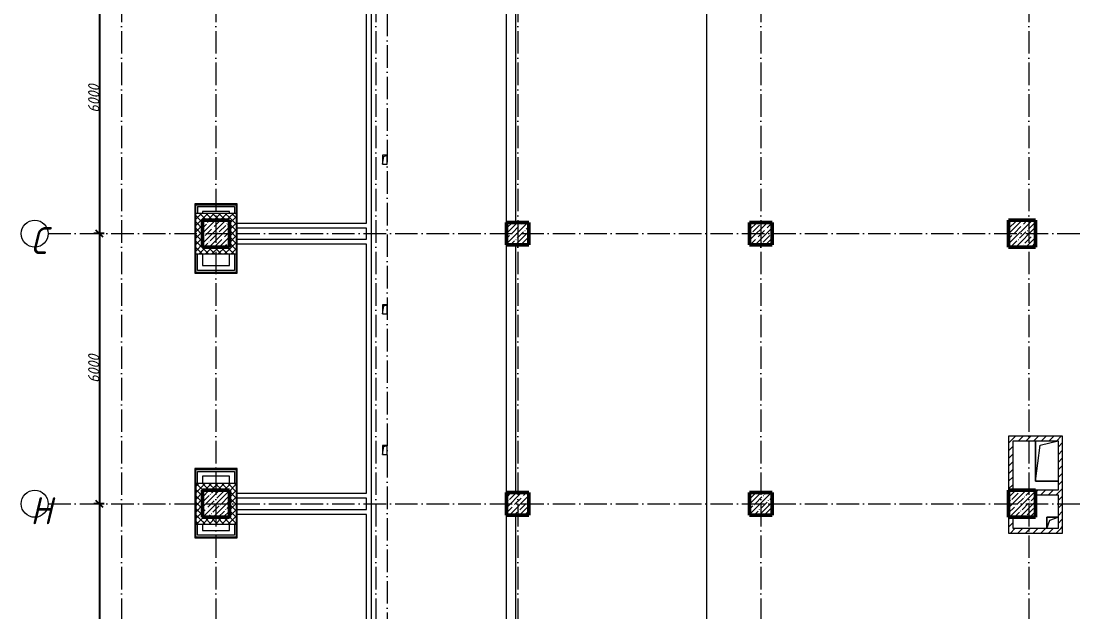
# Model space of a CAD drawing. Header units: millimetres. Extents: x -12989 to 629078, y -109036 to 555275.
# Drawn here: x 579740 to 603332, y 288174 to 301290 of the extents above; entities that cross this region are included whole.
import ezdxf

# ---------------------------------------------------------------- set-up
doc = ezdxf.new("R2010")
doc.units = ezdxf.units.MM
doc.linetypes.add('50_200_ШТРИХ_1Т_ш5_п1_п1_', pattern=[700, 500, -100, 0, -100])
for name, color, linetype, lineweight in [('A-____-____-DIMS', 7, 'Continuous', 9), ('A-FLOR-____-OTLN', 7, 'Continuous', 9), ('A-GENM-____-OTLN', 7, 'Continuous', 9), ('A-WALL-____-MCUT-3', 7, 'Continuous', 9), ('A-WALL-____-OTLN', 7, 'Continuous', 9), ('A-WALL-____-PATT-1', 7, 'Continuous', 9), ('A-WALL-FNSH-MCUT-1', 7, 'Continuous', 9), ('I-WALL-____-OTLN', 7, 'Continuous', 9), ('S-COLS-____-MCUT', 7, 'Continuous', 50), ('S-COLS-____-OTLN', 7, 'Continuous', 9), ('S-GRID-____-IDEN', 7, 'Continuous', 9), ('S-GRID-____-OTLN-1', 7, '50_200_ШТРИХ_1Т_ш5_п1_п1_', 9)]:
    doc.layers.add(name, color=color, linetype=linetype, lineweight=lineweight)
doc.layers.add('G-____-____-SYMB-1', color=9, linetype='Continuous', lineweight=9, true_color=0x808080)
doc.styles.add('ISOCPEUR_I', font='isocpeui.ttf', dxfattribs={"width": 0.9, "height": 2.5})
doc.styles.add('ISOCPEUR_I_9', font='isocpeui.ttf', dxfattribs={"width": 0.9, "height": 250})
doc.dimstyles.new('ISO-2_5_0_9К_БОЛЬШОЙ_ОСИ', dxfattribs={"dimscale": 304.8, "dimtxt": 248.995294, "dimasz": 0.492126, "dimexe": 0.393701, "dimexo": 0, "dimgap": 0, "dimtad": 1, "dimdec": 0, "dimzin": 0, "dimdsep": 46, "dimtxsty": 'ISOCPEUR_I_9', "dimblk1": 'OBLIQUE', "dimblk2": 'OBLIQUE', "dimsah": 1, "dimcen": 0.09, "dimdle": 0.393701, "dimazin": 0, "dimtfac": 1, "dimtdec": 4, "dimtix": 1, "dimtmove": 0, "dimatfit": 3, "dimfxl": 1, "dimtvp": 1, "dimtolj": 1, "dimtzin": 0, "dimarcsym": 2})
pattern_1 = [(45, (513013.31, 265891.49), (-70.71068, 70.71068), []), (135, (513013.31, 265891.49), (-70.71068, -70.71068), [])]
pattern_2 = [(45, (513013.31, 265891.49), (-84.85281, 84.85281), [])]

# ---------------------------------------------------------------- blocks, each defined once
blk = doc.blocks.new('BSC_Колонна _Прямоугольная - 600х600-V10-АР1_План отверстий 1 этажа в осях 1-64_А-ГГ')
at = {"layer": 'S-COLS-____-OTLN'}
h = blk.add_hatch(dxfattribs=at)
h.set_pattern_fill('FP_40', color=256, style=0, pattern_type=2)
h.set_pattern_definition([(45, (-71050, -30681.04), (-114.04925, 114.04925), []), (45, (-70935.95, -30681.04), (-114.04925, 114.04925), [201.613, -40.323, 3.353, -36.97])])
h.paths.add_polyline_path([(-300, -300), (300, -300), (300, 300), (-300, 300)], flags=0)
at = {"layer": 'S-COLS-____-MCUT'}
for p, q in [((300, 300), (-300, 300)), ((-300, 300), (-300, -300)), ((300, -300), (300, 300)), ((-300, -300), (300, -300))]:
    blk.add_line(p, q, dxfattribs=at)
blk = doc.blocks.new('BSC_Колонна _Прямоугольная - 600х600-V11-АР1_План отверстий 1 этажа в осях 1-64_А-ГГ')
at = {"layer": 'S-COLS-____-OTLN'}
h = blk.add_hatch(dxfattribs=at)
h.set_pattern_fill('FP_41', color=256, style=0, pattern_type=2)
h.set_pattern_definition([(45, (-71050, -24681.04), (-114.04925, 114.04925), []), (45, (-70935.95, -24681.04), (-114.04925, 114.04925), [201.613, -40.323, 3.353, -36.97])])
h.paths.add_polyline_path([(-300, -300), (300, -300), (300, 300), (-300, 300), (-300, 133)], flags=0)
at = {"layer": 'S-COLS-____-MCUT'}
for p, q in [((300, 300), (-300, 300)), ((-300, 300), (-300, -300)), ((300, -300), (300, 300)), ((-300, -300), (300, -300))]:
    blk.add_line(p, q, dxfattribs=at)
blk = doc.blocks.new('BSC_Колонна _Прямоугольная - 600х600-V13-АР1_План отверстий 1 этажа в осях 1-64_А-ГГ')
at = {"layer": 'S-COLS-____-OTLN'}
h = blk.add_hatch(dxfattribs=at)
h.set_pattern_fill('FP_44', color=256, style=0, pattern_type=2)
h.set_pattern_definition([(45, (-88950, -30681.04), (-114.04925, 114.04925), []), (45, (-88835.95, -30681.04), (-114.04925, 114.04925), [201.613, -40.323, 3.353, -36.97])])
h.paths.add_polyline_path([(-300, -300), (300, -300), (300, 300), (-300, 300)], flags=0)
at = {"layer": 'S-COLS-____-MCUT'}
for p, q in [((300, 300), (-300, 300)), ((-300, 300), (-300, -300)), ((300, -300), (300, 300)), ((-300, -300), (300, -300))]:
    blk.add_line(p, q, dxfattribs=at)
blk = doc.blocks.new('BSC_Колонна _Прямоугольная - 600х600-V14-АР1_План отверстий 1 этажа в осях 1-64_А-ГГ')
at = {"layer": 'S-COLS-____-OTLN'}
h = blk.add_hatch(dxfattribs=at)
h.set_pattern_fill('FP_45', color=256, style=0, pattern_type=2)
h.set_pattern_definition([(45, (-88950, -24681.04), (-114.04925, 114.04925), []), (45, (-88835.95, -24681.04), (-114.04925, 114.04925), [201.613, -40.323, 3.353, -36.97])])
h.paths.add_polyline_path([(-300, -300), (300, -300), (300, 300), (-300, 300)], flags=0)
at = {"layer": 'S-COLS-____-MCUT'}
for p, q in [((300, 300), (-300, 300)), ((-300, 300), (-300, -300)), ((300, -300), (300, 300)), ((-300, -300), (300, -300))]:
    blk.add_line(p, q, dxfattribs=at)
blk = doc.blocks.new('BSC_Колонна _Прямоугольная - 500х500-27170131-АР1_План отверстий 1 этажа в осях 1-64_А-ГГ')
at = {"layer": 'S-COLS-____-OTLN'}
h = blk.add_hatch(dxfattribs=at)
h.set_pattern_fill('FP_51', color=256, style=0, pattern_type=2)
h.set_pattern_definition([(45, (-77750, -30681.04), (-114.04925, 114.04925), []), (45, (-77635.95, -30681.04), (-114.04925, 114.04925), [201.613, -40.323, 3.353, -36.97])])
h.paths.add_polyline_path([(-250, -250), (250, -250), (250, 250), (-250, 250)], flags=0)
at = {"layer": 'S-COLS-____-MCUT'}
for p, q in [((250, 250), (-250, 250)), ((-250, 250), (-250, -250)), ((250, -250), (250, 250)), ((-250, -250), (250, -250))]:
    blk.add_line(p, q, dxfattribs=at)
blk = doc.blocks.new('BSC_Колонна _Прямоугольная - 500х500-V20-АР1_План отверстий 1 этажа в осях 1-64_А-ГГ')
at = {"layer": 'S-COLS-____-OTLN'}
h = blk.add_hatch(dxfattribs=at)
h.set_pattern_fill('FP_52', color=256, style=0, pattern_type=2)
h.set_pattern_definition([(45, (-83150, -30681.04), (-114.04925, 114.04925), []), (45, (-83035.95, -30681.04), (-114.04925, 114.04925), [201.613, -40.323, 3.353, -36.97])])
h.paths.add_polyline_path([(-250, -250), (250, -250), (250, 250), (-250, 250)], flags=0)
at = {"layer": 'S-COLS-____-MCUT'}
for p, q in [((250, 250), (-250, 250)), ((-250, 250), (-250, -250)), ((250, -250), (250, 250)), ((-250, -250), (250, -250))]:
    blk.add_line(p, q, dxfattribs=at)
blk = doc.blocks.new('BSC_Колонна _Прямоугольная - 500х500-V21-АР1_План отверстий 1 этажа в осях 1-64_А-ГГ')
at = {"layer": 'S-COLS-____-OTLN'}
h = blk.add_hatch(dxfattribs=at)
h.set_pattern_fill('FP_53', color=256, style=0, pattern_type=2)
h.set_pattern_definition([(45, (-77750, -24681.04), (-114.04925, 114.04925), []), (45, (-77635.95, -24681.04), (-114.04925, 114.04925), [201.613, -40.323, 3.353, -36.97])])
h.paths.add_polyline_path([(-250, -250), (250, -250), (250, 250), (-250, 250)], flags=0)
at = {"layer": 'S-COLS-____-MCUT'}
for p, q in [((250, 250), (-250, 250)), ((-250, 250), (-250, -250)), ((250, -250), (250, 250)), ((-250, -250), (250, -250))]:
    blk.add_line(p, q, dxfattribs=at)
blk = doc.blocks.new('BSC_Колонна _Прямоугольная - 500х500-V22-АР1_План отверстий 1 этажа в осях 1-64_А-ГГ')
at = {"layer": 'S-COLS-____-OTLN'}
h = blk.add_hatch(dxfattribs=at)
h.set_pattern_fill('FP_54', color=256, style=0, pattern_type=2)
h.set_pattern_definition([(45, (-83150, -24681.04), (-114.04925, 114.04925), []), (45, (-83035.95, -24681.04), (-114.04925, 114.04925), [201.613, -40.323, 3.353, -36.97])])
h.paths.add_polyline_path([(-250, -250), (250, -250), (250, 250), (-250, 250)], flags=0)
at = {"layer": 'S-COLS-____-MCUT'}
for p, q in [((250, 250), (-250, 250)), ((-250, 250), (-250, -250)), ((250, -250), (250, 250)), ((-250, -250), (250, -250))]:
    blk.add_line(p, q, dxfattribs=at)
blk = doc.blocks.new('AR_Отверстие прямоугольное _в плите_ - AR_Отверстие прямоугольное _в плите_-V181-АР1_План отверстий 1 этажа в осях 1-64_А-ГГ')
at = {"layer": 'A-GENM-____-OTLN'}
for p, q in [((50, 100), (-50, 100)), ((-50, 100), (-50, -100)), ((-50, -100), (-25, 75)), ((-25, 75), (50, 100)), ((50, -100), (50, 100)), ((-50, -100), (50, -100))]:
    blk.add_line(p, q, dxfattribs=at)
blk = doc.blocks.new('AR_Отверстие прямоугольное _в плите_ - AR_Отверстие прямоугольное _в плите_-30552785-АР1_План отверстий 1 этажа в осях 1-64_А-ГГ')
at = {"layer": 'A-GENM-____-OTLN'}
for p, q in [((-250, 450), (-250, -450)), ((-250, -450), (-150, 350)), ((-150, 350), (250, 450)), ((-250, -450), (250, -450))]:
    blk.add_line(p, q, dxfattribs=at)
blk = doc.blocks.new('AR_Отверстие прямоугольное _в плите_ - AR_Отверстие прямоугольное _в плите_-V202-АР1_План отверстий 1 этажа в осях 1-64_А-ГГ')
at = {"layer": 'A-GENM-____-OTLN'}
for p, q in [((125, 125), (-125, 125)), ((-125, 125), (-125, -125)), ((-125, -125), (-63, 63)), ((-63, 63), (125, 125))]:
    blk.add_line(p, q, dxfattribs=at)
blk = doc.blocks.new('Ось сетки - Круг_Ø6_00__ISO-2_5_0_9K_-25732049-АР1_План отверстий 1 этажа в осях 1-64_А-ГГ')
at = {"layer": 'S-GRID-____-IDEN'}
blk.add_circle((0, 0), 3, dxfattribs=at)
blk = doc.blocks.new('_Oblique')
at = {"color": 0, "linetype": 'ByBlock', "lineweight": -2}
blk.add_line((-0.5, -0.5), (0.5, 0.5), dxfattribs=at)
blk = doc.blocks.new('*D5727')
at = {"layer": 'A-____-____-DIMS', "color": 0, "lineweight": -2, "transparency": 16777216}
for p, q in [((581474, 302693), (581474, 296453)), ((581580, 302573), (581354, 302573)), ((581580, 296573), (581354, 296573))]:
    blk.add_line(p, q, dxfattribs=at)
at = {"layer": 'Defpoints', "color": 0, "transparency": 16777216}
for p in [(581580, 302573), (581474, 296573), (581580, 296573)]:
    blk.add_point(p, dxfattribs=at)
at = {"layer": 'A-____-____-DIMS', "color": 0, "lineweight": -2, "transparency": 16777216, "xscale": 150, "yscale": 150, "zscale": 150}
for p, rotation in [((581474, 302573), 90), ((581474, 296573), 270)]:
    blk.add_blockref('_Oblique', p, dxfattribs=dict(at, rotation=rotation))
at = {"layer": 'A-____-____-DIMS', "color": 0, "transparency": 16777216, "insert": (581349, 299573), "char_height": 250, "width": 758.48, "attachment_point": 5, "rotation": 90, "style": 'ISOCPEUR_I_9'}
blk.add_mtext('\\A1;6000', dxfattribs=at)
blk = doc.blocks.new('*D5728')
at = {"layer": 'A-____-____-DIMS', "color": 0, "lineweight": -2, "transparency": 16777216}
for p, q in [((581580, 296573), (581354, 296573)), ((581474, 296693), (581474, 290453)), ((581580, 290573), (581354, 290573))]:
    blk.add_line(p, q, dxfattribs=at)
at = {"layer": 'Defpoints', "color": 0, "transparency": 16777216}
for p in [(581580, 296573), (581474, 290573), (581580, 290573)]:
    blk.add_point(p, dxfattribs=at)
at = {"layer": 'A-____-____-DIMS', "color": 0, "lineweight": -2, "transparency": 16777216, "xscale": 150, "yscale": 150, "zscale": 150}
for p, rotation in [((581474, 296573), 90), ((581474, 290573), 270)]:
    blk.add_blockref('_Oblique', p, dxfattribs=dict(at, rotation=rotation))
at = {"layer": 'A-____-____-DIMS', "color": 0, "transparency": 16777216, "insert": (581349, 293573), "char_height": 250, "width": 758.48, "attachment_point": 5, "rotation": 90, "style": 'ISOCPEUR_I_9'}
blk.add_mtext('\\A1;6000', dxfattribs=at)
blk = doc.blocks.new('*D5729')
at = {"layer": 'A-____-____-DIMS', "color": 0, "lineweight": -2, "transparency": 16777216}
for p, q in [((581474, 290693), (581474, 284453)), ((581580, 290573), (581354, 290573)), ((581580, 284573), (581354, 284573))]:
    blk.add_line(p, q, dxfattribs=at)
at = {"layer": 'Defpoints', "color": 0, "transparency": 16777216}
for p in [(581580, 290573), (581474, 284573), (581580, 284573)]:
    blk.add_point(p, dxfattribs=at)
at = {"layer": 'A-____-____-DIMS', "color": 0, "lineweight": -2, "transparency": 16777216, "xscale": 150, "yscale": 150, "zscale": 150}
for p, rotation in [((581474, 290573), 90), ((581474, 284573), 270)]:
    blk.add_blockref('_Oblique', p, dxfattribs=dict(at, rotation=rotation))
at = {"layer": 'A-____-____-DIMS', "color": 0, "transparency": 16777216, "insert": (581349, 287573), "char_height": 250, "width": 758.48, "attachment_point": 5, "rotation": 90, "style": 'ISOCPEUR_I_9'}
blk.add_mtext('\\A1;6000', dxfattribs=at)

msp = doc.modelspace()

# ---------------------------------------------------------------- hatches: boundary and pattern name
at = {"layer": 'A-WALL-____-PATT-1'}
h = msp.add_hatch(dxfattribs=at)
h.set_pattern_fill('FP_1', color=256, style=0, pattern_type=2)
h.set_pattern_definition(pattern_1)
h.paths.add_polyline_path([(583763.3109, 296872.5335), (584363.3109, 296872.5335), (584363.3109, 297022.5335), (583613.3109, 297022.5335), (583613.3109, 296872.5335), (583696.9323, 296872.5335)], flags=0)
h = msp.add_hatch(dxfattribs=at)
h.set_pattern_fill('FP_1', color=256, style=0, pattern_type=2)
h.set_pattern_definition(pattern_1)
h.paths.add_polyline_path([(583613.3109, 296122.5335), (583763.3109, 296122.5335), (583763.3109, 296872.5335), (583613.3109, 296872.5335)], flags=0)
h = msp.add_hatch(dxfattribs=at)
h.set_pattern_fill('FP_1', color=256, style=0, pattern_type=2)
h.set_pattern_definition(pattern_1)
h.paths.add_polyline_path([(584363.3109, 296122.5335), (584513.3109, 296122.5335), (584513.3109, 297022.5335), (584363.3109, 297022.5335), (584363.3109, 296272.5335)], flags=0)
h = msp.add_hatch(dxfattribs=at)
h.set_pattern_fill('FP_1', color=256, style=0, pattern_type=2)
h.set_pattern_definition(pattern_1)
h.paths.add_polyline_path([(584363.3109, 296122.5335), (584363.3109, 296272.5335), (583763.3109, 296272.5335), (583763.3109, 296122.5335)], flags=0)
h = msp.add_hatch(dxfattribs=at)
h.set_pattern_fill('FP_4', color=256, style=0, pattern_type=2)
h.set_pattern_definition(pattern_2)
h.paths.add_polyline_path([(601763.3109, 290872.5335), (601763.3109, 292072.5335), (601663.3109, 292072.5335), (601663.3109, 290872.5335)], flags=0)
h = msp.add_hatch(dxfattribs=at)
h.set_pattern_fill('FP_4', color=256, style=0, pattern_type=2)
h.set_pattern_definition(pattern_2)
h.paths.add_polyline_path([(602863.3109, 291972.5335), (602863.3109, 292072.5335), (601763.3109, 292072.5335), (601763.3109, 291972.5335), (602763.3109, 291972.5335)], flags=0)
h = msp.add_hatch(dxfattribs=at)
h.set_pattern_fill('FP_4', color=256, style=0, pattern_type=2)
h.set_pattern_definition(pattern_2)
h.paths.add_polyline_path([(602863.3109, 290022.5335), (602863.3109, 291972.5335), (602763.3109, 291972.5335), (602763.3109, 290022.5335)], flags=0)
h = msp.add_hatch(dxfattribs=at)
h.set_pattern_fill('FP_1', color=256, style=0, pattern_type=2)
h.set_pattern_definition(pattern_1)
h.paths.add_polyline_path([(583763.3109, 290872.5335), (584363.3109, 290872.5335), (584363.3109, 291022.5335), (583613.3109, 291022.5335), (583613.3109, 290872.5335), (583696.9323, 290872.5335)], flags=0)
h = msp.add_hatch(dxfattribs=at)
h.set_pattern_fill('FP_1', color=256, style=0, pattern_type=2)
h.set_pattern_definition(pattern_1)
h.paths.add_polyline_path([(584363.3109, 290122.5335), (584513.3109, 290122.5335), (584513.3109, 291022.5335), (584363.3109, 291022.5335), (584363.3109, 290272.5335)], flags=0)
h = msp.add_hatch(dxfattribs=at)
h.set_pattern_fill('FP_1', color=256, style=0, pattern_type=2)
h.set_pattern_definition(pattern_1)
h.paths.add_polyline_path([(583763.3109, 290122.5335), (583763.3109, 290872.5335), (583613.3109, 290872.5335), (583613.3109, 290122.5335), (583696.9323, 290122.5335)], flags=0)
h = msp.add_hatch(dxfattribs=at)
h.set_pattern_fill('FP_4', color=256, style=0, pattern_type=2)
h.set_pattern_definition(pattern_2)
h.paths.add_polyline_path([(602763.3109, 290772.5335), (602763.3109, 290872.5335), (602263.3109, 290872.5335), (602263.3109, 290772.5335)], flags=0)
h = msp.add_hatch(dxfattribs=at)
h.set_pattern_fill('FP_1', color=256, style=0, pattern_type=2)
h.set_pattern_definition(pattern_1)
h.paths.add_polyline_path([(584363.3109, 290122.5335), (584363.3109, 290272.5335), (583763.3109, 290272.5335), (583763.3109, 290122.5335)], flags=0)
h = msp.add_hatch(dxfattribs=at)
h.set_pattern_fill('FP_4', color=256, style=0, pattern_type=2)
h.set_pattern_definition(pattern_2)
h.paths.add_polyline_path([(601763.3109, 290022.5335), (601763.3109, 290272.5335), (601663.3109, 290272.5335), (601663.3109, 290022.5335)], flags=0)
h = msp.add_hatch(dxfattribs=at)
h.set_pattern_fill('FP_4', color=256, style=0, pattern_type=2)
h.set_pattern_definition(pattern_2)
h.paths.add_polyline_path([(601663.3109, 289922.5335), (602863.3109, 289922.5335), (602863.3109, 290022.5335), (601663.3109, 290022.5335)], flags=0)

# ---------------------------------------------------------------- linework, layer by layer
at = {"layer": 'A-FLOR-____-OTLN'}
for p, q in [((602263.3109, 291072.5335), (602263.3109, 291972.5335)), ((602763.3109, 291072.5335), (602263.3109, 291072.5335)), ((602513.3109, 290272.5335), (602763.3109, 290272.5335)), ((602513.3109, 290022.5335), (602513.3109, 290272.5335))]:
    msp.add_line(p, q, dxfattribs=at)
at = {"layer": 'A-WALL-____-MCUT-3'}
for p, q in [((583601.3109, 297224.5335), (584525.3109, 297224.5335)), ((583601.3109, 295700.5335), (583601.3109, 297224.5335)), ((583606.3109, 297219.5335), (584520.3109, 297219.5335)), ((583606.3109, 295705.5335), (583606.3109, 297219.5335)), ((584520.3109, 297219.5335), (584520.3109, 295705.5335)), ((584525.3109, 297224.5335), (584525.3109, 295700.5335)), ((584513.3109, 297022.5335), (583613.3109, 297022.5335)), ((583613.3109, 296122.5335), (584513.3109, 296122.5335)), ((584525.3109, 295700.5335), (583601.3109, 295700.5335)), ((584520.3109, 295705.5335), (583606.3109, 295705.5335)), ((583601.3109, 291344.5335), (584525.3109, 291344.5335)), ((583601.3109, 289820.5335), (583601.3109, 291344.5335)), ((583606.3109, 291339.5335), (584520.3109, 291339.5335)), ((583606.3109, 289825.5335), (583606.3109, 291339.5335)), ((584520.3109, 291339.5335), (584520.3109, 289825.5335)), ((584525.3109, 291344.5335), (584525.3109, 289820.5335)), ((584513.3109, 291022.5335), (583613.3109, 291022.5335)), ((583613.3109, 291022.5335), (583613.3109, 290122.5335)), ((583613.3109, 290122.5335), (584513.3109, 290122.5335)), ((584525.3109, 289820.5335), (583601.3109, 289820.5335)), ((584520.3109, 289825.5335), (583606.3109, 289825.5335))]:
    msp.add_line(p, q, dxfattribs=at)
at = {"layer": 'A-WALL-____-OTLN'}
for p, q in [((587403.3109, 296807.5335), (587403.3109, 302337.5335)), ((587513.3109, 302447.5335), (587513.3109, 284697.5335)), ((583653.3109, 297172.5335), (584473.3109, 297172.5335)), ((583653.3109, 297172.5335), (583653.3109, 297022.5335)), ((584363.3109, 297062.5335), (583763.3109, 297062.5335)), ((583763.3109, 297062.5335), (583763.3109, 297022.5335)), ((584363.3109, 297022.5335), (584363.3109, 297062.5335)), ((584473.3109, 297172.5335), (584473.3109, 297022.5335)), ((584533.3109, 296807.5335), (587403.3109, 296807.5335)), ((587403.3109, 296697.5335), (584533.3109, 296697.5335)), ((587403.3109, 296447.5335), (587403.3109, 296697.5335)), ((584533.3109, 296447.5335), (587403.3109, 296447.5335)), ((587403.3109, 296337.5335), (584533.3109, 296337.5335)), ((587403.3109, 290807.5335), (587403.3109, 296337.5335)), ((583653.3109, 295752.5335), (583653.3109, 296122.5335)), ((583763.3109, 296122.5335), (583763.3109, 295862.5335)), ((584363.3109, 295862.5335), (584363.3109, 296122.5335)), ((584473.3109, 296122.5335), (584473.3109, 295752.5335)), ((583763.3109, 295862.5335), (584363.3109, 295862.5335)), ((584473.3109, 295752.5335), (583653.3109, 295752.5335)), ((583653.3109, 291292.5335), (584473.3109, 291292.5335)), ((583653.3109, 291022.5335), (583653.3109, 291292.5335)), ((584363.3109, 291182.5335), (583763.3109, 291182.5335)), ((583763.3109, 291182.5335), (583763.3109, 291022.5335)), ((584363.3109, 291022.5335), (584363.3109, 291182.5335)), ((584473.3109, 291292.5335), (584473.3109, 291022.5335)), ((584533.3109, 290807.5335), (587403.3109, 290807.5335)), ((587403.3109, 290697.5335), (584533.3109, 290697.5335)), ((587403.3109, 290447.5335), (587403.3109, 290697.5335)), ((584533.3109, 290447.5335), (587403.3109, 290447.5335)), ((587403.3109, 290337.5335), (584533.3109, 290337.5335)), ((587403.3109, 284807.5335), (587403.3109, 290337.5335)), ((583653.3109, 289872.5335), (583653.3109, 290122.5335)), ((583763.3109, 290122.5335), (583763.3109, 289982.5335)), ((583763.3109, 289982.5335), (584363.3109, 289982.5335)), ((584363.3109, 289982.5335), (584363.3109, 290122.5335)), ((584473.3109, 290122.5335), (584473.3109, 289872.5335)), ((584473.3109, 289872.5335), (583653.3109, 289872.5335))]:
    msp.add_line(p, q, dxfattribs=at)
at = {"layer": 'A-WALL-FNSH-MCUT-1'}
for p, q in [((584533.3109, 297232.5335), (583593.3109, 297232.5335)), ((583593.3109, 297232.5335), (583593.3109, 295692.5335)), ((583613.3109, 297212.5335), (584513.3109, 297212.5335)), ((583613.3109, 295712.5335), (583613.3109, 297212.5335)), ((584513.3109, 297212.5335), (584513.3109, 295712.5335)), ((584533.3109, 295692.5335), (584533.3109, 297232.5335)), ((583593.3109, 295692.5335), (584533.3109, 295692.5335)), ((584513.3109, 295712.5335), (583613.3109, 295712.5335)), ((602863.3109, 292072.5335), (601663.3109, 292072.5335)), ((601663.3109, 292072.5335), (601663.3109, 290872.5335)), ((602863.3109, 289922.5335), (602863.3109, 292072.5335)), ((601763.3109, 291972.5335), (602763.3109, 291972.5335)), ((601763.3109, 290872.5335), (601763.3109, 291972.5335)), ((602763.3109, 291972.5335), (602763.3109, 290872.5335)), ((584533.3109, 291352.5335), (583593.3109, 291352.5335)), ((583593.3109, 291352.5335), (583593.3109, 289812.5335)), ((583613.3109, 291332.5335), (584513.3109, 291332.5335)), ((583613.3109, 289832.5335), (583613.3109, 291332.5335)), ((584513.3109, 291332.5335), (584513.3109, 289832.5335)), ((584533.3109, 289812.5335), (584533.3109, 291352.5335)), ((602763.3109, 290872.5335), (602263.3109, 290872.5335)), ((602263.3109, 290772.5335), (602763.3109, 290772.5335)), ((602763.3109, 290772.5335), (602763.3109, 290022.5335)), ((601663.3109, 290272.5335), (601663.3109, 289922.5335)), ((601763.3109, 290022.5335), (601763.3109, 290272.5335)), ((602763.3109, 290022.5335), (601763.3109, 290022.5335)), ((583593.3109, 289812.5335), (584533.3109, 289812.5335)), ((584513.3109, 289832.5335), (583613.3109, 289832.5335)), ((601663.3109, 289922.5335), (602863.3109, 289922.5335))]:
    msp.add_line(p, q, dxfattribs=at)
at = {"layer": 'G-____-____-SYMB-1'}
msp.add_line((594956.3086, 311297.8177), (594956.3086, 261103.0337), dxfattribs=at)
at = {"layer": 'I-WALL-____-OTLN'}
for p, q in [((590513.3109, 296822.5335), (590513.3109, 302322.5335)), ((590713.3109, 302322.5335), (590713.3109, 296822.5335)), ((590513.3109, 290822.5335), (590513.3109, 296322.5335)), ((590713.3109, 296322.5335), (590713.3109, 290822.5335)), ((590513.3109, 284822.5335), (590513.3109, 290322.5335)), ((590713.3109, 290322.5335), (590713.3109, 284822.5335))]:
    msp.add_line(p, q, dxfattribs=at)
at = {"layer": 'S-GRID-____-OTLN-1'}
for p, q in [((581963.3109, 315772.4512), (581963.3109, 261656.4634)), ((584063.3109, 315772.4512), (584063.3109, 261656.4634)), ((587613.3109, 315772.4512), (587613.3109, 277222.5335)), ((590763.3109, 315772.4512), (590763.3109, 274461.3912)), ((596163.3109, 315772.4512), (596163.3109, 277714.2258)), ((602113.3109, 315772.4512), (602113.3109, 261408.8852)), ((587863.3109, 315459.5772), (587863.3109, 277222.5335)), ((580340.0813, 296572.5335), (603332.0982, 296572.5335)), ((580340.0813, 290572.5335), (603332.0982, 290572.5335))]:
    msp.add_line(p, q, dxfattribs=at)

# ---------------------------------------------------------------- block references
at = {"layer": 'A-GENM-____-OTLN'}
for name, p in [('AR_Отверстие прямоугольное _в плите_ - AR_Отверстие прямоугольное _в плите_-V181-АР1_План отверстий 1 этажа в осях 1-64_А-ГГ', (587813.3109, 298214.0817)), ('AR_Отверстие прямоугольное _в плите_ - AR_Отверстие прямоугольное _в плите_-V181-АР1_План отверстий 1 этажа в осях 1-64_А-ГГ', (587813.3109, 294892.5335)), ('AR_Отверстие прямоугольное _в плите_ - AR_Отверстие прямоугольное _в плите_-V181-АР1_План отверстий 1 этажа в осях 1-64_А-ГГ', (587813.3109, 291768.6866)), ('AR_Отверстие прямоугольное _в плите_ - AR_Отверстие прямоугольное _в плите_-30552785-АР1_План отверстий 1 этажа в осях 1-64_А-ГГ', (602513.3109, 291522.5335)), ('AR_Отверстие прямоугольное _в плите_ - AR_Отверстие прямоугольное _в плите_-V202-АР1_План отверстий 1 этажа в осях 1-64_А-ГГ', (602638.3109, 290147.5335))]:
    msp.add_blockref(name, p, dxfattribs=at)
at = {"layer": 'S-COLS-____-OTLN'}
for name, p in [('BSC_Колонна _Прямоугольная - 600х600-V10-АР1_План отверстий 1 этажа в осях 1-64_А-ГГ', (584063.3109, 296572.5335)), ('BSC_Колонна _Прямоугольная - 500х500-27170131-АР1_План отверстий 1 этажа в осях 1-64_А-ГГ', (590763.3109, 296572.5335)), ('BSC_Колонна _Прямоугольная - 500х500-V20-АР1_План отверстий 1 этажа в осях 1-64_А-ГГ', (596163.3109, 296572.5335)), ('BSC_Колонна _Прямоугольная - 600х600-V13-АР1_План отверстий 1 этажа в осях 1-64_А-ГГ', (601963.3109, 296572.5335)), ('BSC_Колонна _Прямоугольная - 600х600-V11-АР1_План отверстий 1 этажа в осях 1-64_А-ГГ', (584063.3109, 290572.5335)), ('BSC_Колонна _Прямоугольная - 500х500-V21-АР1_План отверстий 1 этажа в осях 1-64_А-ГГ', (590763.3109, 290572.5335)), ('BSC_Колонна _Прямоугольная - 500х500-V22-АР1_План отверстий 1 этажа в осях 1-64_А-ГГ', (596163.3109, 290572.5335)), ('BSC_Колонна _Прямоугольная - 600х600-V14-АР1_План отверстий 1 этажа в осях 1-64_А-ГГ', (601963.3109, 290572.5335))]:
    msp.add_blockref(name, p, dxfattribs=at)
at = {"layer": 'S-GRID-____-IDEN', "xscale": 99.99999999999993, "yscale": 99.99999999999993, "zscale": 99.99999999999993, "rotation": 269.9999999999995}
for p in [(580040.0813, 296572.5335), (580040.0813, 290572.5335)]:
    msp.add_blockref('Ось сетки - Круг_Ø6_00__ISO-2_5_0_9K_-25732049-АР1_План отверстий 1 этажа в осях 1-64_А-ГГ', p, dxfattribs=at)

# ---------------------------------------------------------------- texts
at = {"layer": 'S-GRID-____-IDEN', "char_height": 600, "attachment_point": 1, "style": 'ISOCPEUR_I'}
for s, insert, width in [('\\fISOCPEUR|b0|i1|c204|p34|;\\W.9;С', (579951.1018, 296719.166), 202.02525), ('\\fISOCPEUR|b0|i1|c204|p34|;\\W.9;Н', (579942.1018, 290719.166), 223.670812)]:
    msp.add_mtext(s, dxfattribs=dict(at, insert=insert, width=width))

# ---------------------------------------------------------------- dimensions: what is measured, and where the dimension line sits
at = {"layer": 'A-____-____-DIMS'}
for base, p1, p2, picture, middle in [((581473.6689, 296572.5335), (581579.7349, 302572.5335), (581579.7349, 296572.5335), '*D5727', (581348.6689, 299572.5335)), ((581473.6689, 290572.5335), (581579.7349, 296572.5335), (581579.7349, 290572.5335), '*D5728', (581348.6689, 293572.5335)), ((581473.6689, 284572.5335), (581579.7349, 290572.5335), (581579.7349, 284572.5335), '*D5729', (581348.6689, 287572.5335))]:
    dim = msp.add_linear_dim(base=base, p1=p1, p2=p2, angle=90, dimstyle='ISO-2_5_0_9К_БОЛЬШОЙ_ОСИ', override={"dimpost": '<>', "dimfxl": 6000}, dxfattribs=at)
    dim.commit()
    dim.dimension.update_dxf_attribs({"geometry": picture, "text_midpoint": middle})

doc.saveas('drawing.dxf')
